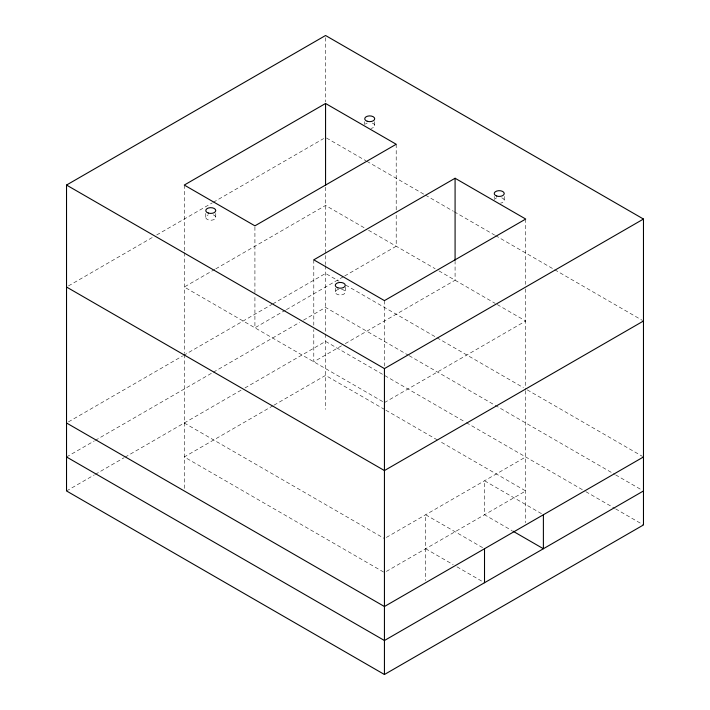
<?xml version="1.0" encoding="UTF-8"?>
<svg xmlns="http://www.w3.org/2000/svg" width="710" height="710" viewBox="0 0 710 710"><rect width="100%" height="100%" fill="white"/><g stroke="black" fill="none" stroke-linecap="round" stroke-linejoin="round"><path stroke-width="0.53" stroke-dasharray="3.55 2.66" d="M68.453 285.917L152.872 237.167M156.715 234.957L212.361 202.829M213.32 202.279L323.645 138.574M214.819 269.383L184.272 287.017L383.48 402.029M215.778 268.833L325.562 205.447L364.709 228.043M68.453 421.873L182.612 355.958M183.579 355.408L271.841 304.448M272.8 303.889L325.562 273.43L339.007 281.187M285.464 310.172L254.917 327.807L254.917 295.662M286.423 309.622L343.702 276.545M344.661 275.995L396.207 246.237L396.207 211.873M66.527 456.965L94.35 440.91M95.309 440.351L212.361 372.777M213.32 372.226L299.664 322.375M303.498 320.157L325.562 307.421L408.161 355.106M66.527 490.956L94.35 474.892M95.309 474.342L124.09 457.728M125.049 457.169L241.551 389.905M244.977 387.935L325.562 341.404L465.387 422.13M341.474 345.814L313.793 361.798L313.793 329.653M345.291 343.605L455.083 280.219L455.083 261.378M273.057 405.712L184.272 456.965L384.438 572.535M274.016 405.161L325.562 375.395L384.944 409.679M384.438 402.588L525.728 321.009L496.13 303.924M386.355 537.434L525.728 456.965M386.355 571.426L525.728 490.956L439.534 441.194M326.529 138.024L365.898 160.762M366.866 161.312L424.491 194.584M425.45 195.135L453.299 211.216M454.267 211.775L494.604 235.063M495.562 235.614L642.506 320.458M368.525 230.253L435.141 268.708M438.94 270.901L495.181 303.374M345.734 285.074L436.011 337.197M436.978 337.747L523.412 387.651M527.255 389.87L642.506 456.415M409.12 355.657L614.656 474.324M615.614 474.875L641.547 489.847M466.346 422.69L584.88 491.125M585.848 491.675L614.656 508.316M615.614 508.866L643.473 524.947M385.903 410.229L438.576 440.644M541.49 513.649L484.513 480.759L484.513 514.75L512.052 530.645M482.622 547.641L425.645 514.75L425.645 580.54M425.645 548.741L453.184 564.636M456.983 566.828L484.513 582.732M184.272 422.983L384.438 538.544M525.728 219.044L525.728 284.435M525.728 288.863L525.728 389.541M525.728 390.651L525.728 522.755M504.233 196.466L504.233 200.344M494.24 196.466L494.24 198.409M396.207 144.263L396.207 210.763M384.438 300.614L384.438 366.005M374.711 121.685L374.711 125.572M364.718 121.685L364.718 124.596M345.282 287.266L345.282 292.121M335.289 288.233L335.289 292.121M325.562 37.719L325.562 102M325.562 187.209L325.562 264.582M325.562 265.691L325.562 409.386M313.793 259.825L313.793 325.224M254.917 226.951L254.917 294.561M215.76 213.462L215.76 217.34M205.767 213.462L205.767 217.34M184.272 185.053L184.272 251.553M184.272 252.662L184.272 353.34M184.272 354.45L184.272 488.764M341.572 289.334A4.997 2.884 0 0 1 344.377 293.771A4.997 2.884 0 0 1 336.194 293.771A4.997 2.884 0 0 1 338.989 289.334M213.266 214.846A4.997 2.884 0 0 1 214.589 219.195A4.997 2.884 0 0 1 206.938 219.195A4.997 2.884 0 0 1 208.27 214.846M501.73 197.85A4.997 2.884 0 0 1 504.189 200.726A4.997 2.884 0 0 1 500.532 203.131M494.409 199.599A4.997 2.884 0 0 1 496.734 197.85M372.217 123.07A4.997 2.884 0 0 1 374.667 125.945A4.997 2.884 0 0 1 371.01 128.359M365.393 124.126A4.997 2.884 0 0 1 367.221 123.07"/><path stroke-width="1.06" d="M66.527 185.053L325.562 35.5L643.473 219.044L643.473 524.947L384.438 674.5L66.527 490.956L66.527 185.053L384.438 368.596L643.473 219.044M325.562 103.482L184.272 185.053L254.917 225.842L396.207 144.263L325.562 103.482L325.562 185.496M455.083 178.254L313.793 259.825L384.438 300.614L525.728 219.044L455.083 178.254L455.083 260.277M643.473 321.009L384.438 470.561L66.527 287.017M643.473 456.965L384.438 606.517L66.527 422.983M643.473 490.956L384.438 640.509L66.527 456.965M513.002 531.195L543.39 548.741L543.39 514.75M484.513 548.741L484.513 582.732M384.438 368.596L384.438 674.5M337.783 287.816A4.997 2.884 0 0 0 345.282 285.322A4.997 2.884 0 0 0 337.783 282.82A4.997 2.884 0 0 0 337.783 287.816M208.27 213.044A4.997 2.884 0 0 0 215.76 210.542A4.997 2.884 0 0 0 208.27 208.048A4.997 2.884 0 0 0 208.27 213.044M496.734 196.049A4.997 2.884 0 0 0 504.233 193.546A4.997 2.884 0 0 0 496.734 191.052A4.997 2.884 0 0 0 496.734 196.049M367.221 121.268A4.997 2.884 0 0 0 374.711 118.774A4.997 2.884 0 0 0 367.221 116.271A4.997 2.884 0 0 0 367.221 121.268"/></g></svg>
